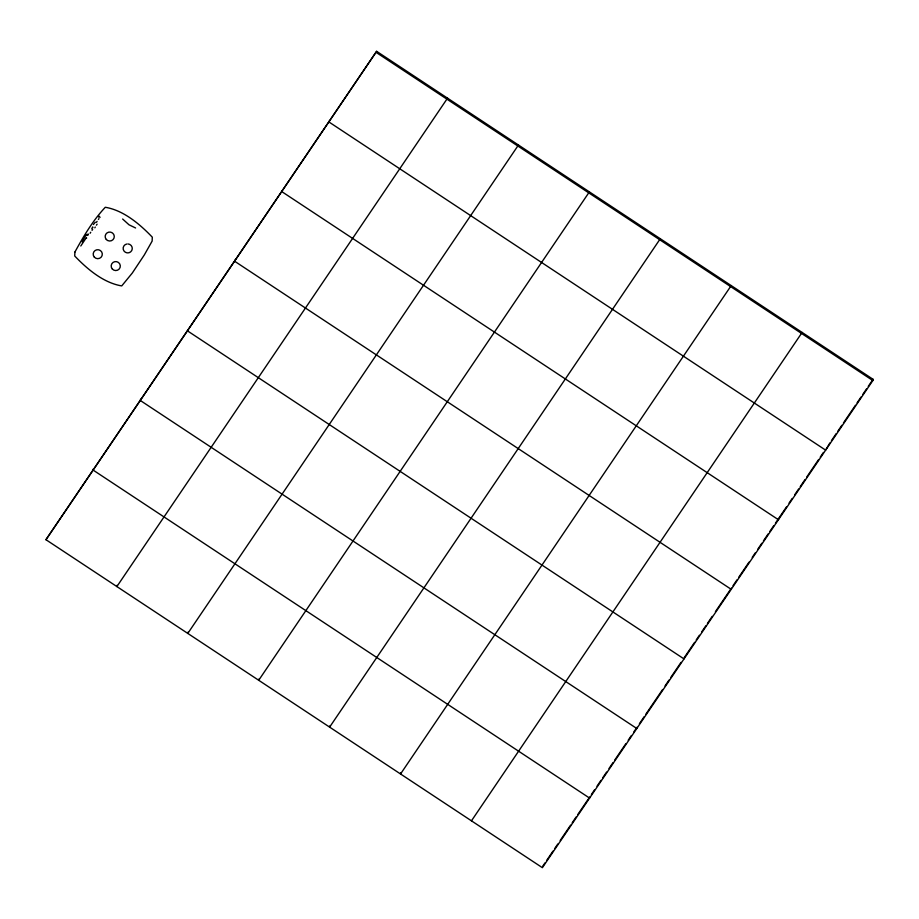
<?xml version="1.0" encoding="UTF-8"?>
<svg xmlns="http://www.w3.org/2000/svg" width="919" height="919" viewBox="0 0 919 919"><rect width="100%" height="100%" fill="white"/><g stroke="black" fill="none" stroke-linecap="round" stroke-linejoin="round"><path stroke-width="1.38" d="M45.95 539.706L376.618 51.315L873.05 379.294L872.843 380.546L542.382 867.685L45.95 539.706L376.618 51.315M93.37 468.862L93.164 470.114L589.584 798.094L589.791 796.842M140.573 399.271L140.366 400.523L636.798 728.503L637.005 727.251L633.8 731.972M117.081 585.311L116.874 586.563L447.542 98.172M187.786 329.68L187.579 330.932L684 658.912M235 260.088L234.782 261.341L731.214 589.32L731.421 588.068M187.993 632.169L187.786 633.421L518.454 145.018M282.202 190.497L281.995 191.749L778.427 519.729L778.634 518.477M329.416 120.906L329.209 122.158L825.63 450.138L829.846 442.981M258.917 679.015L258.71 680.267L589.378 191.876M329.829 725.872L329.622 727.124L660.29 238.733M400.753 772.73L400.546 773.982L731.214 285.579M802.126 332.437L471.458 820.828M98.563 217.068L99.022 216.057L100.068 217.366M91.751 228.82L92.693 226.947L92.796 227.648M94.841 227.82L95.266 227.062M96.449 222.352L97.069 221.364M90.119 233.254L90.74 232.266M96.438 225.178L97.092 224.19M542.589 866.433L544.99 862.895M546.587 860.54L552.985 851.097M554.582 848.742L557.787 844.021M560.188 840.483L570.596 825.147M572.192 822.792L576.19 816.888M577.787 814.533L588.194 799.197M591.399 794.487L594.593 789.766M596.994 786.227L600.992 780.323M602.6 777.968L606.597 772.075M608.998 768.537L612.996 762.632M614.604 760.277L625.805 743.758M628.205 740.22L631.399 735.51M639.406 723.712L644.208 716.636M645.804 714.27L662.61 689.503M665.011 685.965L669.009 680.071M670.606 677.705L681.013 662.381M684.218 657.659L694.615 642.324M696.211 639.969L699.416 635.247M701.817 631.709L705.815 625.816M707.412 623.45L712.214 616.373M715.419 611.652L730.616 589.251M733.017 585.702L737.027 579.809M738.623 577.454L749.031 562.118M752.224 557.396L755.429 552.675M757.83 549.137L761.828 543.244M763.425 540.889L768.227 533.813M769.835 531.446L773.832 525.553M775.429 523.198L786.63 506.679M789.03 503.141L792.235 498.42M794.636 494.881L798.634 488.988M800.231 486.622L805.033 479.546M806.641 477.191L818.634 459.5M820.242 457.145L823.435 452.424M831.442 440.626L836.244 433.55M837.841 431.195L841.838 425.29M843.447 422.935L855.451 405.245M857.048 402.878L861.046 396.985M862.642 394.63L866.651 388.726M868.248 386.371L873.05 379.294M95.289 222.203L93.393 224.535M98.379 219.434L98.976 218.619M92.049 230.336L92.647 229.52M88.293 234.023L87.064 235.436M80.792 245.993L86.42 237.516L86.581 238.285M82.193 242.019C82.136 242.306 86.616 231.657 88.098 235.023M135.587 227.981L129.016 224.799L122.629 219.021M376.411 52.567L872.843 380.546M128.005 243.937A4.572 4.492 9.4 0 1 131.716 250.6A4.572 4.492 9.4 0 1 124.031 251.071A4.572 4.492 9.4 0 1 126.811 244.006M74.887 252.082L74.726 255.999C87.328 269.187 103.525 282.868 121.733 285.912L132.279 273.058L144.306 254.954L152.14 241.1L152.301 237.182C139.688 223.995 123.502 210.313 105.294 207.269C92.922 220.388 83.537 236.298 74.887 252.082M106.305 239.491A4.572 4.492 9.4 0 0 114.048 237.998A4.572 4.492 9.4 0 0 108.833 232.128A4.572 4.492 9.4 0 0 106.305 239.491M94.324 257.136A4.572 4.492 9.4 0 0 102.078 255.643A4.572 4.492 9.4 0 0 96.863 249.773A4.572 4.492 9.4 0 0 94.324 257.136M112.313 269.014A4.572 4.492 9.4 0 0 120.067 267.532A4.572 4.492 9.4 0 0 114.841 261.651A4.572 4.492 9.4 0 0 112.313 269.014"/></g></svg>
